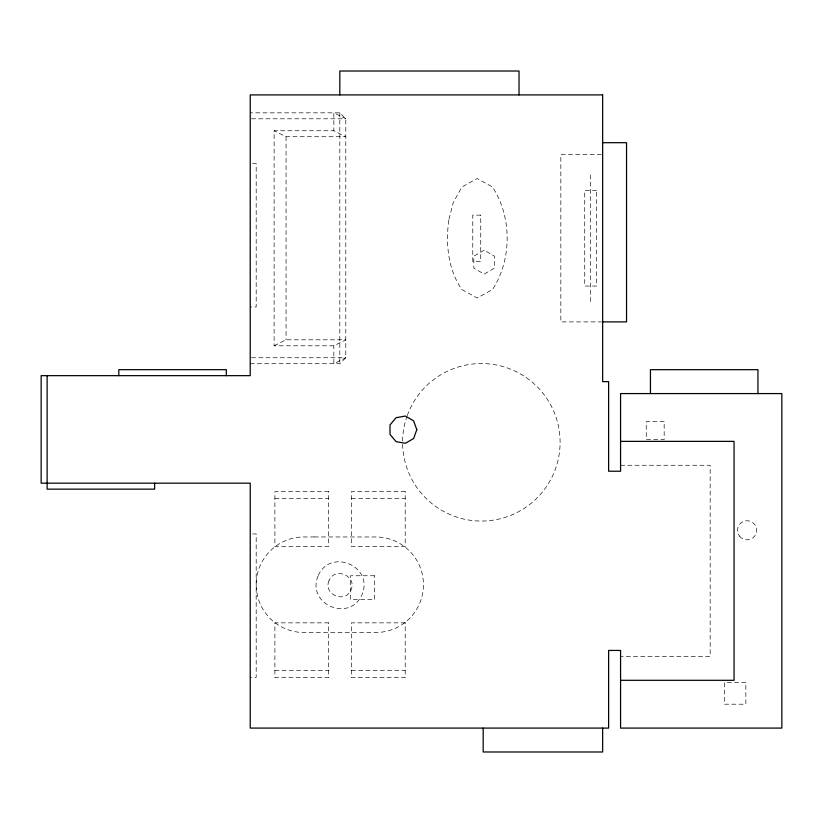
<?xml version="1.0" encoding="UTF-8"?>
<svg xmlns="http://www.w3.org/2000/svg" width="823" height="823" viewBox="0 0 823 823"><rect width="100%" height="100%" fill="white"/><g stroke="black" fill="none" stroke-linecap="round" stroke-linejoin="round"><path stroke-width="0.62" stroke-dasharray="4.12 3.09" d="M250.223 363.715L339.817 363.715L345.794 357.738L345.794 118.8L339.817 112.833L250.223 112.833M274.11 345.794L286.054 339.817L345.794 339.817L333.85 345.794L274.11 345.794L274.11 130.754L333.85 130.754L345.794 136.721L286.054 136.721L274.11 130.754M251.488 118.8L345.794 118.8L333.85 112.833L333.85 130.754M601.376 154.642L560.833 154.642L560.833 321.896L601.376 321.896M252.61 163.602L256.19 163.602L256.19 306.969L250.223 306.969M251.488 357.738L345.794 357.738L333.85 363.715L333.85 345.794M620.573 465.262L710.167 465.262L710.167 656.404L620.573 656.404M274.892 498.604L328.655 498.604M351.452 498.604L405.204 498.604M252.61 533.952L256.19 533.952L256.19 677.319L250.223 677.319M274.892 670.642L328.655 670.642M351.452 670.642L405.204 670.642M590.698 174.836L590.698 301.712M339.817 112.833L339.817 363.715M286.054 136.721L286.054 339.817M407.251 415.605A78.761 78.761 0 0 1 535.269 384.897A78.761 78.761 0 0 1 512.616 514.581A78.761 78.761 0 0 1 402.591 442.301M402.601 441.056A78.761 78.761 0 0 1 406.84 416.777M448.73 220.255C445.665 243.937 447.897 269.46 461.878 289.542L477.206 298.008L492.535 289.542C512.029 259.42 512.029 217.118 492.535 186.996L477.206 178.54L461.878 186.996L453.195 202.767L448.73 220.255M317.987 576.09C306.29 604.648 350.207 622.836 362.13 594.371C373.827 565.812 329.91 547.624 317.987 576.09M329.015 580.657C322.77 594.751 345.701 603.825 351.092 589.803C357.285 575.843 334.508 566.409 329.015 580.657M484.161 250.213L473.811 256.19L473.811 268.133L484.161 274.11L494.5 268.133L494.5 256.19L484.161 250.213M314.581 536.946L301.969 536.987A47.785 47.785 0 0 0 256.19 584.731A47.785 47.785 0 0 0 301.969 632.476L377.675 632.476A47.785 47.785 0 0 0 423.444 584.731A47.785 47.785 0 0 0 377.675 536.987L314.581 536.946M596.675 190.483L584.731 190.483L584.731 286.054L596.675 286.054L596.675 190.483M480.735 215.132L472.772 215.132L472.772 261.426L480.735 261.426L480.735 215.132M664.171 421.602L646.25 421.602L646.25 439.523L664.171 439.523L664.171 421.602M328.655 491.588L274.892 491.588L274.892 546.4L328.655 546.4L328.655 491.588M405.204 491.588L351.452 491.588L351.452 546.4L405.204 546.4L405.204 491.588M374.568 575.761L350.68 575.761L350.68 599.658L374.568 599.658L374.568 575.761M328.655 622.857L274.892 622.857L274.892 677.658L328.655 677.658L328.655 622.857M405.204 622.857L351.452 622.857L351.452 677.658L405.204 677.658L405.204 622.857M745.854 682.689L724.353 682.689L724.353 704.2L745.854 704.2L745.854 682.689M739.507 536.112A9.557 9.557 0 0 0 755.915 533.952A9.557 9.557 0 0 0 745.833 520.815A9.557 9.557 0 0 0 739.507 536.112"/><path stroke-width="1.23" d="M602.652 142.698L626.54 142.698L626.54 321.896L602.652 321.896M620.573 441.365L734.065 441.365L734.065 680.302L620.573 680.302M757.952 393.579L757.952 369.681L650.437 369.681L650.437 393.579M602.652 728.088L602.652 751.985L483.183 751.985L483.183 728.088M519.025 94.912L519.025 71.015L339.817 71.015L339.817 94.912M226.325 375.658L226.325 369.681L118.8 369.681L118.8 375.658M154.642 483.183L154.642 489.15L47.127 489.15L47.127 375.658M416.808 429.678L413.578 438.566L405.389 443.288L396.069 441.642L389.999 434.4L389.999 424.946L396.069 417.703L405.389 416.057L413.578 420.79L416.808 429.678M602.652 94.912L250.223 94.912L250.223 375.658L41.15 375.658L41.15 483.183L250.223 483.183L250.223 728.088L608.619 728.088L608.619 650.437L620.573 650.437L620.573 728.088L781.85 728.088L781.85 393.579L620.573 393.579L620.573 471.229L608.619 471.229L608.619 381.635L602.652 381.635L602.652 94.912"/></g></svg>
